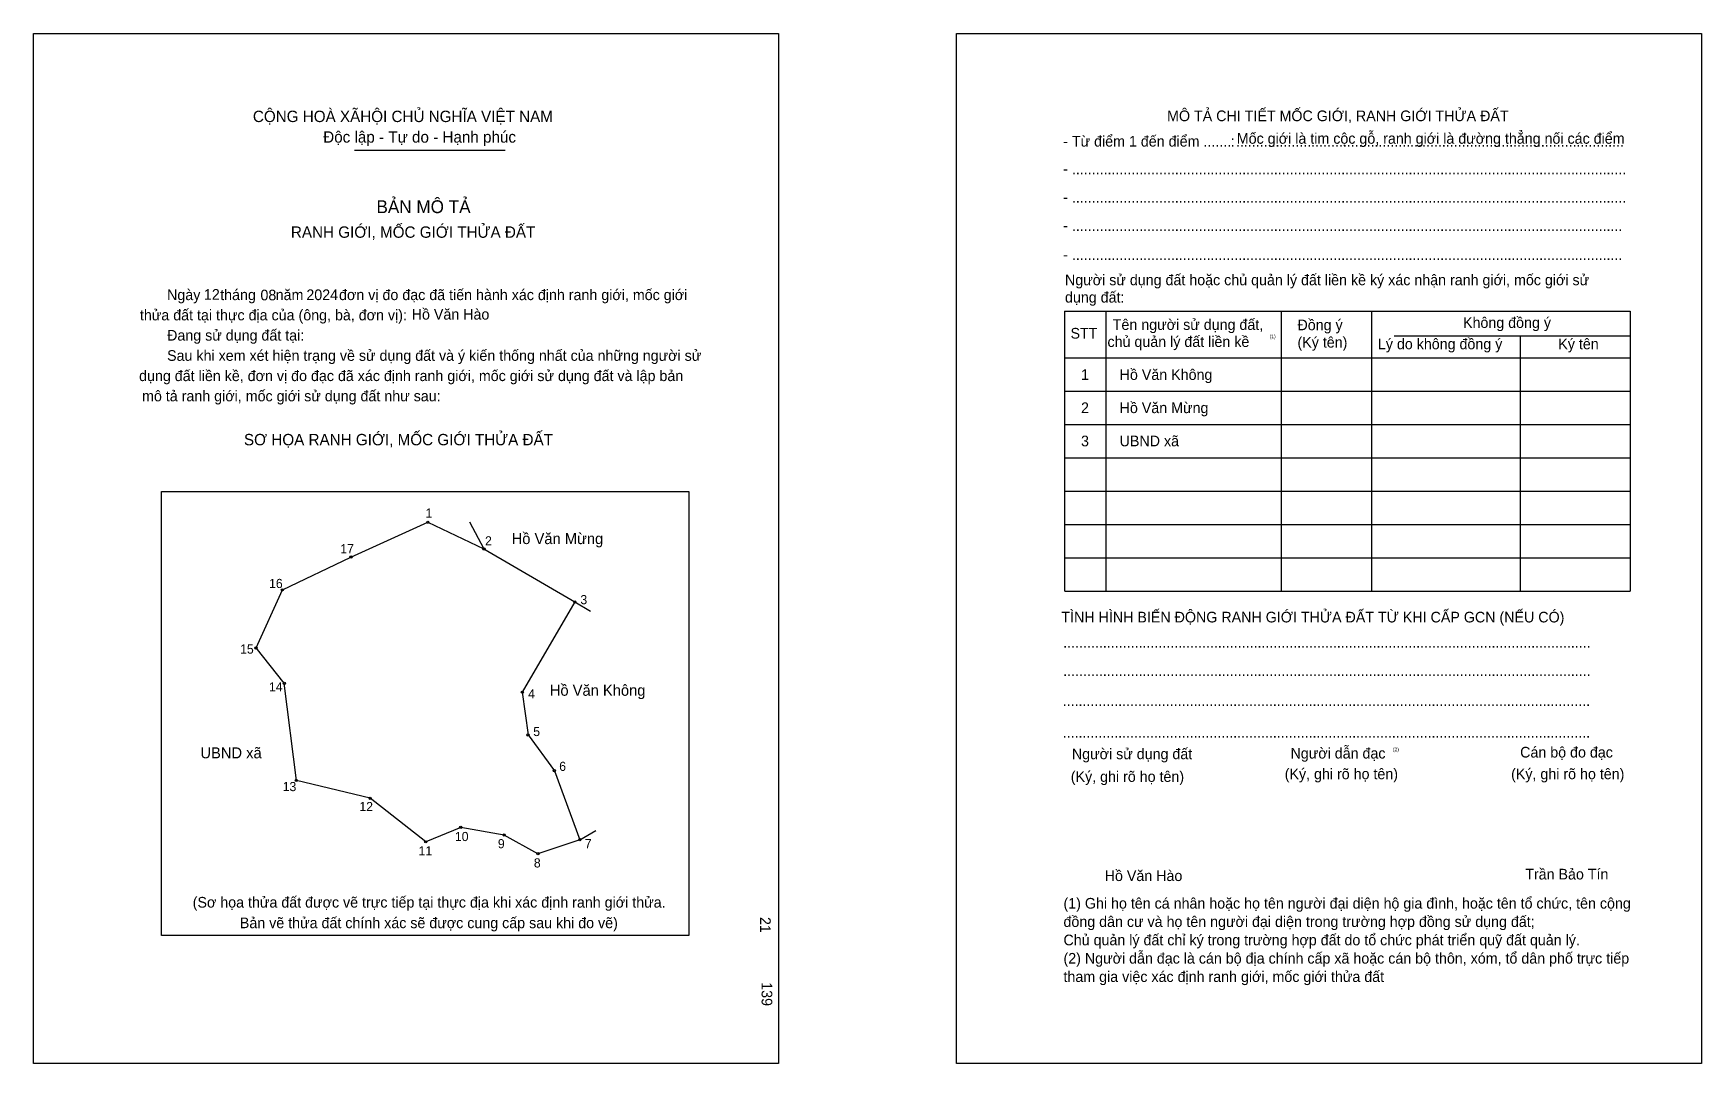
# Model space of a CAD drawing. Extents: x 547063 to 547753, y 1825032 to 1825458.
import ezdxf

# ---------------------------------------------------------------- set-up
doc = ezdxf.new("R2010")
doc.units = 0
for name, color, linetype in [('bmtKhungInTrang1', 7, 'Continuous'), ('bmtKhungInTrang2', 7, 'Continuous'), ('bmtNoiDung', 7, 'Continuous'), ('bmtTemplate', 7, 'Continuous'), ('CanhThua', 7, 'Continuous'), ('MocDinhThua', 7, 'Continuous'), ('RauThua', 7, 'Continuous'), ('SoHieuDinhThua', 7, 'Continuous'), ('TenChuLanCan', 7, 'Continuous')]:
    doc.layers.add(name, color=color, linetype=linetype)

msp = doc.modelspace()

# ---------------------------------------------------------------- linework, layer by layer
at = {"layer": 'bmtKhungInTrang1'}
msp.add_lwpolyline([(547063.01, 1825458.4), (547371.19, 1825458.4), (547371.19, 1825032.14), (547063.01, 1825032.14)], close=True, dxfattribs=at)
at = {"layer": 'bmtKhungInTrang2'}
msp.add_lwpolyline([(547444.68, 1825458.4), (547752.86, 1825458.4), (547752.86, 1825032.14), (547444.68, 1825032.14)], close=True, dxfattribs=at)
at = {"layer": 'bmtTemplate'}
for p, q in [((547195.81, 1825410.09), (547258.13, 1825410.09)), ((547506.5, 1825343.43), (547506.5, 1825227.55)), ((547579, 1825343.43), (547579, 1825227.55)), ((547616.3, 1825343.56), (547616.3, 1825227.55)), ((547723.35, 1825343.43), (547723.35, 1825227.55)), ((547625.76, 1825333.22), (547723.35, 1825333.22)), ((547489.6, 1825324.11), (547723.35, 1825324.11)), ((547489.6, 1825310.32), (547723.35, 1825310.32)), ((547489.6, 1825296.52), (547723.35, 1825296.52)), ((547489.6, 1825282.73), (547723.35, 1825282.73)), ((547489.6, 1825268.93), (547723.35, 1825268.93)), ((547489.6, 1825255.14), (547723.35, 1825255.14)), ((547489.6, 1825241.34), (547723.35, 1825241.34)), ((547489.6, 1825227.55), (547723.35, 1825227.55))]:
    msp.add_line(p, q, dxfattribs=at)
for points in [[(547489.45, 1825343.43), (547723.35, 1825343.43)], [(547489.45, 1825343.43), (547489.45, 1825227.55)], [(547677.86, 1825333.08), (547677.86, 1825227.55)]]:
    msp.add_lwpolyline(points, dxfattribs=at)
msp.add_lwpolyline([(547116.03, 1825085.23), (547116.03, 1825268.92), (547334.09, 1825268.92), (547334.09, 1825085.23)], close=True, dxfattribs=at)
at = {"layer": 'CanhThua'}
for p, q in [((547194.33, 1825241.74), (547226.12, 1825256.14)), ((547226.12, 1825256.14), (547249.34, 1825245.09)), ((547249.34, 1825245.09), (547286.9, 1825223.14)), ((547166, 1825228.16), (547194.33, 1825241.74)), ((547155.09, 1825204.13), (547166, 1825228.16)), ((547286.9, 1825223.14), (547265.19, 1825185.85)), ((547166.75, 1825189.5), (547155.09, 1825204.13)), ((547171.75, 1825149.31), (547166.75, 1825189.5)), ((547265.19, 1825185.85), (547267.57, 1825168.14)), ((547267.57, 1825168.14), (547278.46, 1825153.34)), ((547278.46, 1825153.34), (547288.96, 1825124.77)), ((547202.28, 1825141.93), (547171.75, 1825149.31)), ((547225.27, 1825123.93), (547202.28, 1825141.93)), ((547239.73, 1825129.88), (547225.27, 1825123.93)), ((547257.7, 1825126.71), (547239.73, 1825129.88)), ((547271.67, 1825118.98), (547257.7, 1825126.71)), ((547288.96, 1825124.77), (547271.67, 1825118.98))]:
    msp.add_line(p, q, dxfattribs=at)
at = {"layer": 'MocDinhThua'}
for centre in [(547226.12, 1825256.14), (547249.34, 1825245.09), (547194.33, 1825241.74), (547166, 1825228.16), (547286.9, 1825223.14), (547155.09, 1825204.13), (547166.75, 1825189.5), (547265.19, 1825185.85), (547267.57, 1825168.14), (547278.46, 1825153.34), (547171.75, 1825149.31), (547202.28, 1825141.93), (547239.73, 1825129.88), (547257.7, 1825126.71), (547288.96, 1825124.77), (547225.27, 1825123.93), (547271.67, 1825118.98)]:
    msp.add_circle(centre, 0.455, dxfattribs=at)
at = {"layer": 'RauThua'}
for p, q in [((547243.34, 1825256.34), (547249.34, 1825245.09)), ((547286.9, 1825223.14), (547293.44, 1825219.31)), ((547288.96, 1825124.77), (547295.61, 1825128.64))]:
    msp.add_line(p, q, dxfattribs=at)

# ---------------------------------------------------------------- texts
at = {"layer": 'bmtNoiDung'}
for s, height, p in [('12', 4.409, (547133.53, 1825348.18)), ('08', 4.409, (547156.91, 1825347.93)), ('2024', 4.409, (547175.89, 1825348.03)), ('Hồ Văn Hào', 4.409, (547219.45, 1825339.97)), ('1', 4.41, (547496.23, 1825315.01)), ('Hồ Văn Không ', 4.4095, (547512.19, 1825315.01)), ('2', 4.41, (547496.23, 1825301.28)), ('Hồ Văn Mừng ', 4.4095, (547512.19, 1825301.28)), ('3', 4.41, (547496.23, 1825287.55)), ('UBND xã ', 4.409, (547512.19, 1825287.55)), ('Hồ Văn Hào', 4.409, (547506.01, 1825107.69))]:
    msp.add_text(s, height=height, dxfattribs=at).set_placement(p)
for s, p in [('21', (547363.51, 1825092.82)), ('139', (547364.14, 1825065.83))]:
    msp.add_text(s, height=4.409, rotation=270, dxfattribs=at).set_placement(p)
at = {"layer": 'bmtTemplate'}
for s, height, p in [('CỘNG HOÀ XÃHỘI CHỦ NGHĨA VIỆT NAM', 4.7035, (547153.79, 1825421.69)), ('MÔ TẢ CHI TIẾT MỐC GIỚI, RANH GIỚI THỬA ĐẤT', 4.4078, (547531.82, 1825422.06)), ('Độc lập - Tự do - Hạnh phúc', 4.7035, (547182.87, 1825413.18)), ('- Từ điểm 1 đến điểm .......', 4.4078, (547488.85, 1825411.55)), (':', 4.41, (547558.1, 1825411.55)), ('Mốc giới là tim cộc gỗ, ranh giới là đường thẳng nối các điểm', 4.4078, (547560.64, 1825412.72)), ('..................................................................................................', 4.4078, (547560.28, 1825411.55)), ('- ............................................................................................................................................', 4.40782, (547488.85, 1825400.13)), ('BẢN MÔ TẢ', 5.291, (547204.89, 1825384.03)), ('- ............................................................................................................................................', 4.40782, (547488.85, 1825388.4)), ('RANH GIỚI, MỐC GIỚI THỬA ĐẤT', 4.7035, (547169.51, 1825373.82)), ('- ...........................................................................................................................................', 4.40782, (547488.85, 1825376.68)), ('- ...........................................................................................................................................', 4.40782, (547488.85, 1825364.67)), ('Ngày     tháng     năm         đơn vị đo đạc đã tiến hành xác định ranh giới, mốc giới ', 4.4095, (547118.3, 1825348.03)), ('Người sử dụng đất hoặc chủ quản lý đất liền kề ký xác nhận ranh giới, mốc giới sử', 4.4078, (547489.6, 1825354.19)), ('dụng đất:', 4.408, (547489.6, 1825347.02)), ('thửa đất tại thực địa của (ông, bà, đơn vị):', 4.4095, (547107.06, 1825339.65)), ('Tên người sử dụng đất,', 4.4078, (547509.35, 1825335.7)), ('Đồng ý', 4.408, (547585.74, 1825335.57)), ('Không đồng ý', 4.4078, (547654.19, 1825336.53)), ('Đang sử dụng đất tại:', 4.4095, (547118.3, 1825331.28)), ('STT', 4.408, (547491.9, 1825332.12)), ('chủ quản lý đất liền kề', 4.4078, (547507.18, 1825328.65)), ('(1)', 1.47, (547574.23, 1825332.28)), ('(Ký tên)', 4.408, (547585.74, 1825328.39)), ('Lý do không đồng ý', 4.4078, (547618.99, 1825327.7)), ('Ký tên', 4.408, (547693.59, 1825327.7)), ('Sau khi xem xét hiện trạng về sử dụng đất và ý kiến thống nhất của những người sử ', 4.4095, (547118.3, 1825322.91)), ('dụng đất liền kề, đơn vị đo đạc đã xác định ranh giới, mốc giới sử dụng đất và lập bản', 4.4095, (547106.73, 1825314.53)), ('mô tả ranh giới, mốc giới sử dụng đất như sau:', 4.4095, (547107.95, 1825306.16)), ('SƠ HỌA RANH GIỚI, MỐC GIỚI THỬA ĐẤT', 4.7035, (547150.08, 1825287.97)), ('TÌNH HÌNH BIẾN ĐỘNG RANH GIỚI THỬA ĐẤT TỪ KHI CẤP GCN (NẾU CÓ)', 4.4078, (547488.11, 1825214.68)), ('.....................................................................................................................................', 4.41443, (547488.85, 1825204.31)), ('.....................................................................................................................................', 4.41443, (547488.85, 1825192.58)), ('.....................................................................................................................................', 4.41443, (547488.63, 1825180.17)), ('.....................................................................................................................................', 4.41443, (547488.63, 1825167.06)), ('Người sử dụng đất', 4.4078, (547492.45, 1825158.1)), ('Người dẫn đạc', 4.4078, (547582.86, 1825158.38)), ('(2)', 1.47, (547625.19, 1825161.42)), ('Cán bộ đo đạc', 4.4078, (547677.81, 1825158.79)), ('(Ký, ghi rõ họ tên)', 4.4078, (547492, 1825148.72)), ('(Ký, ghi rõ họ tên)', 4.4078, (547580.46, 1825149.82)), ('(Ký, ghi rõ họ tên)', 4.4078, (547674.07, 1825149.82)), ('Trần Bảo Tín', 4.4078, (547679.91, 1825108.34)), ('(Sơ họa thửa đất được vẽ trực tiếp tại thực địa khi xác định ranh giới thửa.', 4.4095, (547128.89, 1825096.71)), ('(1) Ghi họ tên cá nhân hoặc họ tên người đại diện hộ gia đình, hoặc tên tổ chức, tên cộng', 4.4078, (547488.98, 1825096.29)), ('Bản vẽ thửa đất chính xác sẽ được cung cấp sau khi đo vẽ)', 4.4095, (547148.39, 1825088.19)), ('đồng dân cư và họ tên người đại diện trong trường hợp đồng sử dụng đất;', 4.4078, (547488.98, 1825088.7)), ('Chủ quản lý đất chỉ ký trong trường hợp đất do tổ chức phát triển quỹ đất quản lý.', 4.4078, (547488.98, 1825081.11)), ('(2) Người dẫn đạc là cán bộ địa chính cấp xã hoặc cán bộ thôn, xóm, tổ dân phố trực tiếp', 4.4078, (547488.98, 1825073.53)), ('tham gia việc xác định ranh giới, mốc giới thửa đất', 4.4078, (547488.98, 1825065.94))]:
    msp.add_text(s, height=height, dxfattribs=at).set_placement(p)
at = {"layer": 'SoHieuDinhThua'}
for s, height, p in [('1', 3.79, (547225.17, 1825258.03)), ('2', 3.79, (547249.78, 1825246.54)), ('17', 3.789, (547189.91, 1825243.28)), ('16', 3.789, (547160.47, 1825228.91)), ('3', 3.79, (547289.21, 1825222.21)), ('15', 3.789, (547148.49, 1825201.77)), ('14', 3.789, (547160.44, 1825186.14)), ('4', 3.79, (547267.57, 1825183.22)), ('5', 3.79, (547269.72, 1825167.67)), ('6', 3.79, (547280.45, 1825153.24)), ('13', 3.789, (547166.1, 1825144.89)), ('12', 3.789, (547197.82, 1825136.62)), ('10', 3.789, (547237.32, 1825124.22)), ('9', 3.79, (547255.08, 1825121.24)), ('7', 3.79, (547291.02, 1825121.24)), ('11', 3.789, (547222.29, 1825118.28)), ('8', 3.79, (547269.97, 1825113.31))]:
    msp.add_text(s, height=height, dxfattribs=at).set_placement(p)
at = {"layer": 'TenChuLanCan'}
for s, p in [('Hồ Văn Mừng', (547260.79, 1825247.09)), ('Hồ Văn Không', (547276.56, 1825184.34)), ('UBND xã', (547132.08, 1825158.45))]:
    msp.add_text(s, height=4.547, dxfattribs=at).set_placement(p)

doc.saveas('drawing.dxf')
